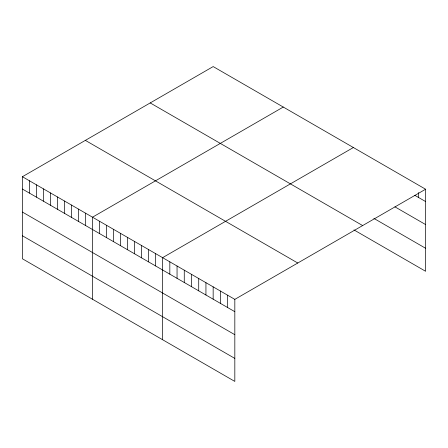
<?xml version="1.0" encoding="UTF-8"?>
<svg xmlns="http://www.w3.org/2000/svg" width="448" height="448" viewBox="0 0 448 448"><rect width="100%" height="100%" fill="white"/><g stroke="black" fill="none" stroke-linecap="round" stroke-linejoin="round"><path stroke-width="0.67" d="M22.4 176.719L234.825 299.365L234.825 381.422L22.4 258.776L22.4 176.719L213.175 66.578L425.6 189.224L425.6 271.281L353.976 229.925M283.276 107.05L92.501 217.196L92.501 299.247M353.377 147.526L162.602 257.667L162.602 339.724M234.825 299.365L425.6 189.224M414.764 195.294L425.6 201.55M394.906 206.836L425.6 224.56M373.839 218.383L425.6 248.27M150.22 102.928L362.645 225.568M85.355 140.375L297.78 263.021M22.4 189.045L234.825 311.69M22.4 212.055L234.825 334.701M22.4 235.766L234.825 358.411M418.376 192.584L418.376 197.378M227.606 295.193L227.606 307.518M220.382 291.026L220.382 303.352M213.158 286.854L213.158 299.18M205.94 282.688L205.94 295.014M198.716 278.516L198.716 290.842M191.492 274.344L191.492 286.67M184.268 270.178L184.268 282.503M177.05 266.006L177.05 278.331M169.826 261.834L169.826 274.159M155.59 253.618L155.59 265.944M148.579 249.57L148.579 261.895M141.574 245.526L141.574 257.852M134.562 241.478L134.562 253.803M127.551 237.429L127.551 249.754M120.54 233.38L120.54 245.711M113.529 229.337L113.529 241.662M106.523 225.288L106.523 237.614M99.512 221.239L99.512 233.565M85.49 213.147L85.49 225.473M78.478 209.098L78.478 221.424M71.473 205.05L71.473 217.375M64.462 201.006L64.462 213.332M57.45 196.958L57.45 209.283M50.439 192.909L50.439 205.234M43.428 188.866L43.428 201.191M36.422 184.817L36.422 197.142M29.411 180.768L29.411 193.094"/></g></svg>
